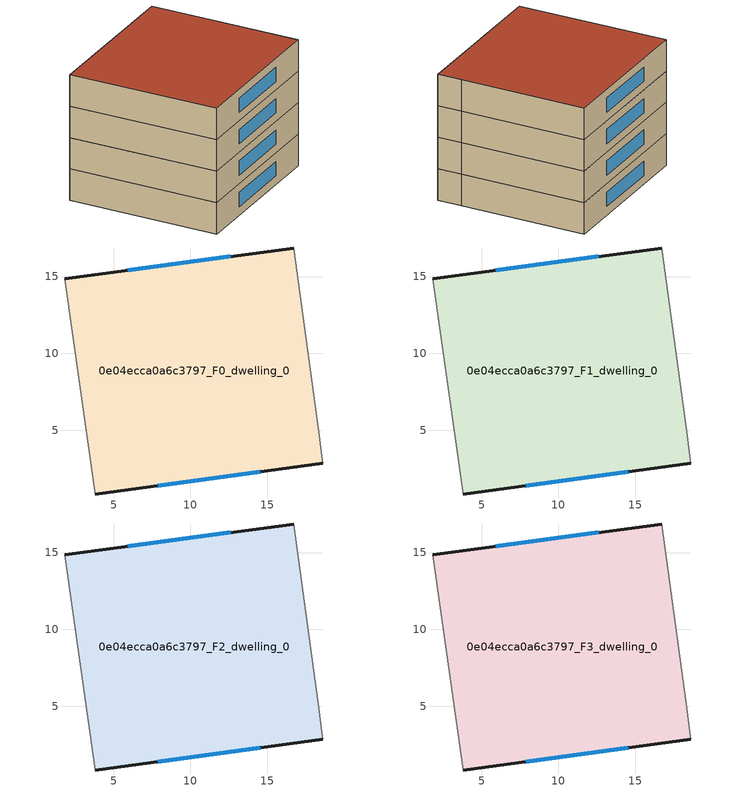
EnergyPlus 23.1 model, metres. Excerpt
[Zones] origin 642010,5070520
0e04ecca0a6c3797_F0_dwelling_0
 floor ground (EU_floor_Construction): 16.72,16.86 18.32,5.15 18.62,2.85 3.81,0.85 1.81,14.86 z0
 wall outside (EU_wall_Construction): 16.72,16.86 1.81,14.86 / 3.81,0.85 18.62,2.85 z0:3
 wall adiabatic (EU_wall_Construction): 1.81,14.86 3.81,0.85 / 18.62,2.85 18.32,5.15 16.72,16.86 z0:3
 window (EU_Window_Construction): 12.62,16.31 5.91,15.41 / 7.88,1.4 14.54,2.3 z0.83:2.17
0e04ecca0a6c3797_F1_dwelling_0
 floor to 0e04ecca0a6c3797_F0_dwelling_0 (EU_floor_Construction): 16.72,16.86 18.32,5.15 18.62,2.85 3.81,0.85 1.81,14.86 z3
 wall outside (EU_wall_Construction): 16.72,16.86 1.81,14.86 / 3.81,0.85 18.62,2.85 z3:6
 wall adiabatic (EU_wall_Construction): 1.81,14.86 3.81,0.85 / 18.62,2.85 18.32,5.15 16.72,16.86 z3:6
 window (EU_Window_Construction): 12.62,16.31 5.91,15.41 / 7.88,1.4 14.54,2.3 z3.83:5.17
0e04ecca0a6c3797_F2_dwelling_0
 floor to 0e04ecca0a6c3797_F1_dwelling_0 (EU_floor_Construction): 16.72,16.86 18.32,5.15 18.62,2.85 3.81,0.85 1.81,14.86 z6
 wall outside (EU_wall_Construction): 16.72,16.86 1.81,14.86 / 3.81,0.85 18.62,2.85 z6:9
 wall adiabatic (EU_wall_Construction): 1.81,14.86 3.81,0.85 / 18.62,2.85 18.32,5.15 16.72,16.86 z6:9
 window (EU_Window_Construction): 12.62,16.31 5.91,15.41 / 7.88,1.4 14.54,2.3 z6.83:8.17
0e04ecca0a6c3797_F3_dwelling_0
 floor to 0e04ecca0a6c3797_F2_dwelling_0 (EU_floor_Construction): 16.72,16.86 18.32,5.15 18.62,2.85 3.81,0.85 1.81,14.86 z9
 wall outside (EU_wall_Construction): 16.72,16.86 1.81,14.86 / 3.81,0.85 18.62,2.85 z9:12
 wall adiabatic (EU_wall_Construction): 1.81,14.86 3.81,0.85 / 18.62,2.85 18.32,5.15 16.72,16.86 z9:12
 window (EU_Window_Construction): 12.62,16.31 5.91,15.41 / 7.88,1.4 14.54,2.3 z9.83:11.17
 roof outside (EU_roof_Construction): 18.62,2.85 18.32,5.15 16.72,16.86 1.81,14.86 3.81,0.85 z12
[Building]
EU S2 Campaign: North Axis=0; Terrain=City; Solar Distribution=FullExterior
[Site:Location]
Lyon-Bron: Latitude=45.75; Longitude=5; Time Zone=1; Elevation=198
[SizingPeriod:WeatherFileDays]
AnnualSizingPeriod: Begin Month=1; Begin Day of Month=1; End Month=12; End Day of Month=31; Day of Week for Start Day=Monday; Use Weather File Daylight Saving Period=No; Use Weather File Rain and Snow Indicators=No
[MATERIAL]
EU_InternalMass_Material: Roughness=MediumRough; Thickness=0.1; Conductivity=1; Density=1800; Specific Heat=900; Thermal Absorptance=0.9; Solar Absorptance=0.7; Visible Absorptance=0.7
[MATERIAL:NOMASS] Roughness=MediumRough; Thermal Absorptance=0.9; Solar Absorptance=0.7; Visible Absorptance=0.7
Name | Thermal Resistance
EU_wall_NoMass | 0.87146
EU_roof_NoMass | 0.842276
EU_floor_NoMass | 0.496999
[WINDOWMATERIAL:SIMPLEGLAZINGSYSTEM]
EU_Window_SimpleGlazing: UFactor=2.2525; Solar Heat Gain Coefficient=0.76; Visible Transmittance=0.76
[CONSTRUCTION]
EU_wall_Construction: EU_wall_NoMass
EU_roof_Construction: EU_roof_NoMass
EU_floor_Construction: EU_floor_NoMass
EU_InternalMass_Construction: EU_InternalMass_Material
EU_Window_Construction: EU_Window_SimpleGlazing
[ZONE] Type=1; Multiplier=1; Ceiling Height=autocalculate; Floor Area=autocalculate; Part of Total Floor Area=Yes
Name | Volume
0e04ecca0a6c3797_F0_dwelling_0 | 636.545
0e04ecca0a6c3797_F1_dwelling_0; 0e04ecca0a6c3797_F2_dwelling_0 | 636.546
0e04ecca0a6c3797_F3_dwelling_0 | 1909.64
[INTERNALMASS] Construction=EU_InternalMass_Construction; Surface Area=212.182
Name | Zone or ZoneList
0e04ecca0a6c3797_F0_dwelling_0_EU_InternalMass | 0e04ecca0a6c3797_F0_dwelling_0
0e04ecca0a6c3797_F1_dwelling_0_EU_InternalMass | 0e04ecca0a6c3797_F1_dwelling_0
0e04ecca0a6c3797_F2_dwelling_0_EU_InternalMass | 0e04ecca0a6c3797_F2_dwelling_0
0e04ecca0a6c3797_F3_dwelling_0_EU_InternalMass | 0e04ecca0a6c3797_F3_dwelling_0
[OTHEREQUIPMENT] Fuel Type=Electricity; Design Level Calculation Method=Watts/Area; Power per Zone Floor Area=1; Fraction Latent=0; Fraction Radiant=0; Fraction Lost=0; Carbon Dioxide Generation Rate=0; EndUse Subcategory=EU_Step8_InternalGains
Name | Zone or ZoneList or Space or SpaceList | Schedule
EU_Step8_InternalGain_0e04ecca0a6c3797_F0_dwelling_0_f000 | 0e04ecca0a6c3797_F0_dwelling_0 | EU_Step8_GainSchedule_0e04ecca0a6c3797_F0_dwelling_0_f000
EU_Step8_InternalGain_0e04ecca0a6c3797_F1_dwelling_0_f000 | 0e04ecca0a6c3797_F1_dwelling_0 | EU_Step8_GainSchedule_0e04ecca0a6c3797_F1_dwelling_0_f000
EU_Step8_InternalGain_0e04ecca0a6c3797_F2_dwelling_0_f000 | 0e04ecca0a6c3797_F2_dwelling_0 | EU_Step8_GainSchedule_0e04ecca0a6c3797_F2_dwelling_0_f000
EU_Step8_InternalGain_0e04ecca0a6c3797_F3_dwelling_0_f000 | 0e04ecca0a6c3797_F3_dwelling_0 | EU_Step8_GainSchedule_0e04ecca0a6c3797_F3_dwelling_0_f000
[ZONEVENTILATION:DESIGNFLOWRATE] Schedule=EU_AlwaysOn; Design Flow Rate Calculation Method=AirChanges/Hour; Air Changes per Hour=0.425; Ventilation Type=Natural; Fan Pressure Rise=0; Fan Total Efficiency=1; Constant Term Coefficient=1; Temperature Term Coefficient=0; Velocity Term Coefficient=0; Velocity Squared Term Coefficient=0; Minimum Indoor Temperature=-100; Maximum Indoor Temperature=100; Delta Temperature=-100; Minimum Outdoor Temperature=-100; Maximum Outdoor Temperature=100; Maximum Wind Speed=40
Name | Zone or ZoneList or Space or SpaceList
EU_ConstantAir_0e04ecca0a6c3797_F0_dwelling_0 | 0e04ecca0a6c3797_F0_dwelling_0
EU_ConstantAir_0e04ecca0a6c3797_F1_dwelling_0 | 0e04ecca0a6c3797_F1_dwelling_0
EU_ConstantAir_0e04ecca0a6c3797_F2_dwelling_0 | 0e04ecca0a6c3797_F2_dwelling_0
EU_ConstantAir_0e04ecca0a6c3797_F3_dwelling_0 | 0e04ecca0a6c3797_F3_dwelling_0
[HVACTEMPLATE:THERMOSTAT] Constant Heating Setpoint=20; Constant Cooling Setpoint=50
EU_HeatOnly_0e04ecca0a6c3797_F0_dwelling_0; EU_HeatOnly_0e04ecca0a6c3797_F1_dwelling_0; EU_HeatOnly_0e04ecca0a6c3797_F2_dwelling_0; EU_HeatOnly_0e04ecca0a6c3797_F3_dwelling_0
[HVACTEMPLATE:ZONE:IDEALLOADSAIRSYSTEM] System Availability Schedule=EU_AlwaysOn; Maximum Heating Supply Air Temperature=50; Minimum Cooling Supply Air Temperature=13; Maximum Heating Supply Air Humidity Ratio=0.0156; Minimum Cooling Supply Air Humidity Ratio=0.0077; Heating Limit=NoLimit; Cooling Limit=NoLimit; Heating Availability Schedule=EU_AlwaysOn; Cooling Availability Schedule=EU_CoolingOff; Dehumidification Control Type=ConstantSensibleHeatRatio; Cooling Sensible Heat Ratio=0.7; Dehumidification Setpoint=60; Humidification Control Type=None; Humidification Setpoint=30; Outdoor Air Method=None; Outdoor Air Flow Rate per Person=0.00944; Outdoor Air Flow Rate per Zone Floor Area=0; Outdoor Air Flow Rate per Zone=0; Demand Controlled Ventilation Type=None; Outdoor Air Economizer Type=NoEconomizer; Heat Recovery Type=None; Sensible Heat Recovery Effectiveness=0.7; Latent Heat Recovery Effectiveness=0.65
Name | Template Thermostat
0e04ecca0a6c3797_F0_dwelling_0 | EU_HeatOnly_0e04ecca0a6c3797_F0_dwelling_0
0e04ecca0a6c3797_F1_dwelling_0 | EU_HeatOnly_0e04ecca0a6c3797_F1_dwelling_0
0e04ecca0a6c3797_F2_dwelling_0 | EU_HeatOnly_0e04ecca0a6c3797_F2_dwelling_0
0e04ecca0a6c3797_F3_dwelling_0 | EU_HeatOnly_0e04ecca0a6c3797_F3_dwelling_0
[SIZING:ZONE] Zone Cooling Design Supply Air Temperature Input Method=SupplyAirTemperature; Zone Cooling Design Supply Air Temperature=13; Zone Heating Design Supply Air Temperature Input Method=SupplyAirTemperature; Zone Heating Design Supply Air Temperature=50; Zone Cooling Design Supply Air Humidity Ratio=0.008; Zone Heating Design Supply Air Humidity Ratio=0.008; Cooling Design Air Flow Method=DesignDay; Cooling Design Air Flow Rate=0; Cooling Minimum Air Flow per Zone Floor Area=0.000762; Cooling Minimum Air Flow=0; Cooling Minimum Air Flow Fraction=0.2; Heating Design Air Flow Method=DesignDay; Heating Design Air Flow Rate=0; Heating Maximum Air Flow per Zone Floor Area=0.002032; Heating Maximum Air Flow=0.141576; Heating Maximum Air Flow Fraction=0.3; Account for Dedicated Outdoor Air System=No; Dedicated Outdoor Air System Control Strategy=NeutralSupplyAir; Dedicated Outdoor Air Low Setpoint Temperature for Design=autosize; Dedicated Outdoor Air High Setpoint Temperature for Design=autosize; Zone Load Sizing Method=Sensible Load Only No Latent Load; Zone Latent Cooling Design Supply Air Humidity Ratio Input Method=HumidityRatioDifference; Zone Cooling Design Supply Air Humidity Ratio Difference=0.005; Zone Latent Heating Design Supply Air Humidity Ratio Input Method=HumidityRatioDifference; Zone Humidification Design Supply Air Humidity Ratio Difference=0.005
0e04ecca0a6c3797_F0_dwelling_0; 0e04ecca0a6c3797_F1_dwelling_0; 0e04ecca0a6c3797_F2_dwelling_0; 0e04ecca0a6c3797_F3_dwelling_0
[SCHEDULE:CONSTANT]
Name | Hourly Value
EU_AlwaysOn | 1
EU_CoolingOff | 0
[SCHEDULE:FILE] Column Number=1; Rows to Skip at Top=0; Number of Hours of Data=8760; Column Separator=Comma; Interpolate to Timestep=No; Minutes per Item=60; Adjust Schedule for Daylight Savings=Yes
Name | File
EU_Step8_GainSchedule_0e04ecca0a6c3797_F0_dwelling_0_f000 | ../../schedules/0e04ecca0a6c3797/0e04ecca0a6c3797_F0_dwelling_0_f000_gain.csv
EU_Step8_GainSchedule_0e04ecca0a6c3797_F1_dwelling_0_f000 | ../../schedules/0e04ecca0a6c3797/0e04ecca0a6c3797_F1_dwelling_0_f000_gain.csv
EU_Step8_GainSchedule_0e04ecca0a6c3797_F2_dwelling_0_f000 | ../../schedules/0e04ecca0a6c3797/0e04ecca0a6c3797_F2_dwelling_0_f000_gain.csv
EU_Step8_GainSchedule_0e04ecca0a6c3797_F3_dwelling_0_f000 | ../../schedules/0e04ecca0a6c3797/0e04ecca0a6c3797_F3_dwelling_0_f000_gain.csv
